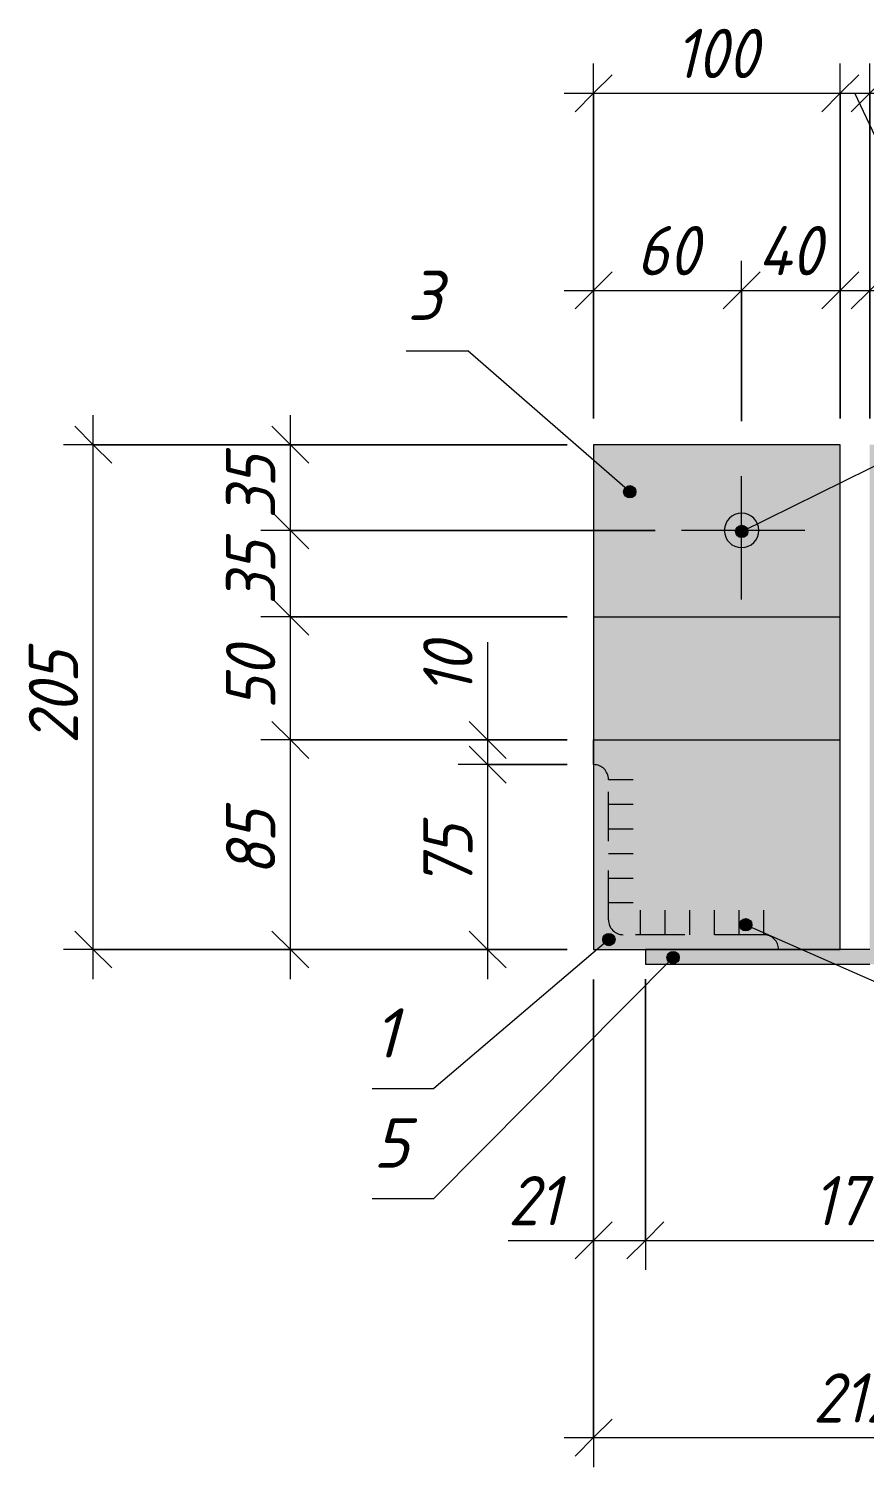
# Model space of a CAD drawing. Header units: millimetres. Extents: x -508 to 38670, y -99 to 8560.
# Drawn here: x 17299 to 17638, y 2648 to 3232 of the extents above; entities that cross this region are included whole.
import ezdxf

# ---------------------------------------------------------------- set-up
doc = ezdxf.new("R2010")
doc.units = ezdxf.units.MM
for name, pattern in [('200_ШТРИХ_ш1п0_6_', [32, 20, -12]), ('50_200_ШТРИХ_1Т_ш5_п1_п1_', [70, 50, -10, 0, -10]), ('IMPORT-Невидимая', [39.122222, 28.222222, -10.9])]:
    doc.linetypes.add(name, pattern=pattern)
for name, color, linetype, lineweight in [('A-ANNO-DIMS', 7, 'Continuous', 9), ('A-ANNO-DIMS-10', 7, 'Continuous', 9), ('A-ANNO-NOTE', 7, 'Continuous', 9), ('A-DETL', 7, 'Continuous', 9), ('A-DETL-2', 7, '200_ШТРИХ_ш1п0_6_', 5), ('A-DETL-4', 7, '50_200_ШТРИХ_1Т_ш5_п1_п1_', 5), ('A-DETL-5', 7, 'IMPORT-Невидимая', 5)]:
    doc.layers.add(name, color=color, linetype=linetype, lineweight=lineweight)
doc.layers.add('A-DETL-GENF-2', color=7, linetype='Continuous', lineweight=9, true_color=0xffffff)
doc.styles.add('ISOCPEUR_I_2', font='isocpeui.ttf', dxfattribs={"width": 0.9, "height": 20})
doc.styles.add('ISOCPEUR_I_4', font='isocpeui.ttf', dxfattribs={"height": 20})
doc.dimstyles.new('ISO-2_0_0_9К_СРЕДНИЙ_1', dxfattribs={"dimscale": 304.8, "dimtxt": 19.919624, "dimasz": 0.049213, "dimexe": 0.03937, "dimexo": 0, "dimgap": 0, "dimtad": 1, "dimdec": 0, "dimzin": 0, "dimdsep": 46, "dimtxsty": 'ISOCPEUR_I_2', "dimblk1": 'OBLIQUE', "dimblk2": 'OBLIQUE', "dimsah": 1, "dimcen": 0.09, "dimdle": 0.03937, "dimazin": 0, "dimtfac": 1, "dimtdec": 4, "dimtix": 1, "dimtmove": 0, "dimatfit": 3, "dimfxl": 1, "dimtvp": 1, "dimtolj": 1, "dimtzin": 0, "dimarcsym": 2})
doc.dimstyles.new('ISO-2_0_0_9К_СРЕДНИЙ_2', dxfattribs={"dimscale": 304.8, "dimtxt": 19.919624, "dimasz": 0.049213, "dimexe": 0.03937, "dimexo": 0, "dimgap": 0, "dimtad": 1, "dimdec": 0, "dimzin": 0, "dimdsep": 46, "dimtxsty": 'ISOCPEUR_I_2', "dimblk1": 'OBLIQUE', "dimblk2": 'OBLIQUE', "dimsah": 1, "dimcen": 0.09, "dimdle": 0.03937, "dimazin": 0, "dimtfac": 1, "dimtdec": 4, "dimtix": 1, "dimtmove": 1, "dimatfit": 3, "dimfxl": 1, "dimtvp": 1, "dimtolj": 1, "dimtzin": 0, "dimarcsym": 2})

# ---------------------------------------------------------------- blocks, each defined once
blk = doc.blocks.new('DIMBLOCK341-АР1_Фахверк из 2-х уголков Ф-18_2_Узлы 2 эт_ копия 1')
at = {"layer": 'A-ANNO-DIMS-10'}
for p, q in [((17528.59, 3073.76), (17528.59, 3137.66)), ((17588.59, 3072.6), (17588.59, 3137.66)), ((17516.59, 3125.66), (17588.59, 3125.66)), ((17528.59, 3125.66), (17528.59, 3073.76)), ((17588.59, 3125.66), (17588.59, 3072.6))]:
    blk.add_line(p, q, dxfattribs=at)
at = {"layer": 'A-ANNO-DIMS-10', "lineweight": 20}
for p, q in [((17528.59, 3125.66), (17536.09, 3133.16)), ((17588.59, 3125.66), (17596.09, 3133.16)), ((17528.59, 3125.66), (17521.09, 3118.16)), ((17588.59, 3125.66), (17581.09, 3118.16))]:
    blk.add_line(p, q, dxfattribs=at)
at = {"layer": 'A-ANNO-DIMS-10', "color": 0, "insert": (17545.94, 3151.79), "char_height": 20, "width": 30.3391, "attachment_point": 1, "line_spacing_factor": 1.149209, "style": 'ISOCPEUR_I_2'}
blk.add_mtext('60', dxfattribs=at)
blk = doc.blocks.new('_Oblique')
at = {"color": 0, "linetype": 'ByBlock', "lineweight": -2}
blk.add_line((-0.5, -0.5), (0.5, 0.5), dxfattribs=at)
blk = doc.blocks.new('DIMBLOCK342-АР1_Фахверк из 2-х уголков Ф-18_2_Узлы 2 эт_ копия 1')
at = {"layer": 'A-ANNO-DIMS-10'}
for p, q in [((17588.59, 3072.6), (17588.59, 3137.66)), ((17628.59, 3073.76), (17628.59, 3137.66)), ((17588.59, 3125.66), (17640.59, 3125.66)), ((17588.59, 3125.66), (17588.59, 3072.6)), ((17628.59, 3125.66), (17628.59, 3073.76))]:
    blk.add_line(p, q, dxfattribs=at)
at = {"layer": 'A-ANNO-DIMS-10', "lineweight": 20}
for p, q in [((17588.59, 3125.66), (17596.09, 3133.16)), ((17628.59, 3125.66), (17636.09, 3133.16)), ((17588.59, 3125.66), (17581.09, 3118.16)), ((17628.59, 3125.66), (17621.09, 3118.16))]:
    blk.add_line(p, q, dxfattribs=at)
at = {"layer": 'A-ANNO-DIMS-10', "color": 0, "insert": (17595.18, 3151.79), "char_height": 20, "width": 32.1779, "attachment_point": 1, "line_spacing_factor": 1.149209, "style": 'ISOCPEUR_I_2'}
blk.add_mtext('40', dxfattribs=at)
blk = doc.blocks.new('DIMBLOCK345-АР1_Фахверк из 2-х уголков Ф-18_2_Узлы 2 эт_ копия 1')
at = {"layer": 'A-ANNO-DIMS-10'}
for p, q in [((17528.59, 2846.1), (17528.59, 2728.3)), ((17528.59, 2740.3), (17528.59, 2846.1)), ((17549.59, 2846.25), (17549.59, 2728.3)), ((17549.59, 2740.3), (17549.59, 2846.25)), ((17493.88, 2740.3), (17515.33, 2740.3)), ((17515.33, 2740.3), (17539.09, 2740.3)), ((17516.59, 2740.3), (17549.59, 2740.3))]:
    blk.add_line(p, q, dxfattribs=at)
at = {"layer": 'A-ANNO-DIMS-10', "lineweight": 20}
for p, q in [((17528.59, 2740.3), (17536.09, 2747.8)), ((17549.59, 2740.3), (17557.09, 2747.8)), ((17528.59, 2740.3), (17521.09, 2732.8)), ((17549.59, 2740.3), (17542.09, 2732.8))]:
    blk.add_line(p, q, dxfattribs=at)
at = {"layer": 'A-ANNO-DIMS-10', "color": 0, "insert": (17493.88, 2766.42), "char_height": 20, "width": 25.7423, "attachment_point": 1, "line_spacing_factor": 1.149209, "style": 'ISOCPEUR_I_2'}
blk.add_mtext('21', dxfattribs=at)
blk = doc.blocks.new('DIMBLOCK346-АР1_Фахверк из 2-х уголков Ф-18_2_Узлы 2 эт_ копия 1')
at = {"layer": 'A-ANNO-DIMS-10'}
for p, q in [((17549.59, 2846.25), (17549.59, 2728.3)), ((17549.59, 2740.3), (17549.59, 2846.25)), ((17719.59, 2846.25), (17719.59, 2728.3)), ((17719.59, 2740.3), (17719.59, 2846.25)), ((17549.59, 2740.3), (17719.59, 2740.3))]:
    blk.add_line(p, q, dxfattribs=at)
at = {"layer": 'A-ANNO-DIMS-10', "lineweight": 20}
for p, q in [((17549.59, 2740.3), (17557.09, 2747.8)), ((17719.59, 2740.3), (17727.09, 2747.8)), ((17549.59, 2740.3), (17542.09, 2732.8)), ((17719.59, 2740.3), (17712.09, 2732.8))]:
    blk.add_line(p, q, dxfattribs=at)
at = {"layer": 'A-ANNO-DIMS-10', "color": 0, "insert": (17617.54, 2766.42), "char_height": 20, "width": 40.9118, "attachment_point": 1, "line_spacing_factor": 1.149209, "style": 'ISOCPEUR_I_2'}
blk.add_mtext('170', dxfattribs=at)
blk = doc.blocks.new('DIMBLOCK348-АР1_Фахверк из 2-х уголков Ф-18_2_Узлы 2 эт_ копия 1')
at = {"layer": 'A-ANNO-DIMS-10'}
for p, q in [((17528.59, 3073.76), (17528.59, 3217.66)), ((17628.59, 3073.76), (17628.59, 3217.66)), ((17516.59, 3205.66), (17628.59, 3205.66)), ((17528.59, 3205.66), (17528.59, 3073.76)), ((17628.59, 3205.66), (17628.59, 3073.76))]:
    blk.add_line(p, q, dxfattribs=at)
at = {"layer": 'A-ANNO-DIMS-10', "lineweight": 20}
for p, q in [((17528.59, 3205.66), (17536.09, 3213.16)), ((17628.59, 3205.66), (17636.09, 3213.16)), ((17528.59, 3205.66), (17521.09, 3198.16)), ((17628.59, 3205.66), (17621.09, 3198.16))]:
    blk.add_line(p, q, dxfattribs=at)
at = {"layer": 'A-ANNO-DIMS-10', "color": 0, "insert": (17561.54, 3231.79), "char_height": 20, "width": 40.9118, "attachment_point": 1, "line_spacing_factor": 1.149209, "style": 'ISOCPEUR_I_2'}
blk.add_mtext('100', dxfattribs=at)
blk = doc.blocks.new('DIMBLOCK349-АР1_Фахверк из 2-х уголков Ф-18_2_Узлы 2 эт_ копия 1')
at = {"layer": 'A-ANNO-DIMS-10'}
for p, q in [((17628.59, 3073.76), (17628.59, 3217.66)), ((17640.59, 3073.76), (17640.59, 3217.66)), ((17628.59, 3205.66), (17640.59, 3205.66)), ((17628.59, 3205.66), (17628.59, 3073.76)), ((17652.92, 3166.61), (17634.59, 3205.66)), ((17640.59, 3205.66), (17640.59, 3073.76)), ((17674.37, 3166.61), (17652.92, 3166.61))]:
    blk.add_line(p, q, dxfattribs=at)
at = {"layer": 'A-ANNO-DIMS-10', "lineweight": 20}
for p, q in [((17628.59, 3205.66), (17636.09, 3213.16)), ((17640.59, 3205.66), (17648.09, 3213.16)), ((17628.59, 3205.66), (17621.09, 3198.16)), ((17640.59, 3205.66), (17633.09, 3198.16))]:
    blk.add_line(p, q, dxfattribs=at)
at = {"layer": 'A-ANNO-DIMS-10', "color": 0, "insert": (17652.92, 3192.74), "char_height": 20, "width": 25.7423, "attachment_point": 1, "line_spacing_factor": 1.149209, "style": 'ISOCPEUR_I_2'}
blk.add_mtext('12', dxfattribs=at)
blk = doc.blocks.new('DIMBLOCK350-АР1_Фахверк из 2-х уголков Ф-18_2_Узлы 2 эт_ копия 1')
at = {"layer": 'A-ANNO-DIMS-10'}
for p, q in [((17640.59, 3073.76), (17640.59, 3217.66)), ((17740.59, 3073.76), (17740.59, 3217.66)), ((17640.59, 3205.66), (17752.59, 3205.66)), ((17640.59, 3205.66), (17640.59, 3073.76)), ((17740.59, 3205.66), (17740.59, 3073.76))]:
    blk.add_line(p, q, dxfattribs=at)
at = {"layer": 'A-ANNO-DIMS-10', "lineweight": 20}
for p, q in [((17640.59, 3205.66), (17648.09, 3213.16)), ((17740.59, 3205.66), (17748.09, 3213.16)), ((17640.59, 3205.66), (17633.09, 3198.16)), ((17740.59, 3205.66), (17733.09, 3198.16))]:
    blk.add_line(p, q, dxfattribs=at)
at = {"layer": 'A-ANNO-DIMS-10', "color": 0, "insert": (17673.54, 3231.79), "char_height": 20, "width": 40.9118, "attachment_point": 1, "line_spacing_factor": 1.149209, "style": 'ISOCPEUR_I_2'}
blk.add_mtext('100', dxfattribs=at)
blk = doc.blocks.new('DIMBLOCK351-АР1_Фахверк из 2-х уголков Ф-18_2_Узлы 2 эт_ копия 1')
at = {"layer": 'A-ANNO-DIMS-10'}
for p, q in [((17485.59, 2983), (17485.59, 2961.54)), ((17485.59, 2961.54), (17485.59, 2938.31)), ((17485.59, 2955.31), (17485.59, 2933.31)), ((17517.89, 2943.31), (17473.59, 2943.31)), ((17485.59, 2943.31), (17517.89, 2943.31)), ((17517.89, 2933.31), (17473.59, 2933.31)), ((17485.59, 2933.31), (17517.89, 2933.31))]:
    blk.add_line(p, q, dxfattribs=at)
at = {"layer": 'A-ANNO-DIMS-10', "lineweight": 20}
for p, q in [((17485.59, 2943.31), (17478.09, 2950.81)), ((17485.59, 2943.31), (17493.09, 2935.81)), ((17485.59, 2933.31), (17478.09, 2940.81)), ((17485.59, 2933.31), (17493.09, 2925.81))]:
    blk.add_line(p, q, dxfattribs=at)
at = {"layer": 'A-ANNO-DIMS-10', "color": 0, "insert": (17459.46, 2961.54), "char_height": 20, "width": 25.7423, "attachment_point": 1, "rotation": 90, "line_spacing_factor": 1.149209, "style": 'ISOCPEUR_I_2'}
blk.add_mtext('10', dxfattribs=at)
blk = doc.blocks.new('DIMBLOCK352-АР1_Фахверк из 2-х уголков Ф-18_2_Узлы 2 эт_ копия 1')
at = {"layer": 'A-ANNO-DIMS-10', "lineweight": 20}
for p, q in [((17485.59, 2933.31), (17478.09, 2940.81)), ((17485.59, 2933.31), (17493.09, 2925.81)), ((17485.59, 2858.31), (17478.09, 2865.81)), ((17485.59, 2858.31), (17493.09, 2850.81))]:
    blk.add_line(p, q, dxfattribs=at)
at = {"layer": 'A-ANNO-DIMS-10'}
for p, q in [((17517.89, 2933.31), (17473.59, 2933.31)), ((17485.59, 2933.31), (17485.59, 2846.31)), ((17485.59, 2933.31), (17517.89, 2933.31)), ((17462.42, 2858.31), (17497.59, 2858.31)), ((17485.59, 2858.31), (17462.42, 2858.31))]:
    blk.add_line(p, q, dxfattribs=at)
at = {"layer": 'A-ANNO-DIMS-10', "color": 0, "insert": (17459.46, 2883.17), "char_height": 20, "width": 30.3391, "attachment_point": 1, "rotation": 90, "line_spacing_factor": 1.149209, "style": 'ISOCPEUR_I_2'}
blk.add_mtext('75', dxfattribs=at)
blk = doc.blocks.new('DIMBLOCK353-АР1_Фахверк из 2-х уголков Ф-18_2_Узлы 2 эт_ копия 1')
at = {"layer": 'A-ANNO-DIMS-10', "lineweight": 20}
for p, q in [((17405.59, 2943.31), (17398.09, 2950.81)), ((17405.59, 2943.31), (17413.09, 2935.81)), ((17405.59, 2858.31), (17398.09, 2865.81)), ((17405.59, 2858.31), (17413.09, 2850.81))]:
    blk.add_line(p, q, dxfattribs=at)
at = {"layer": 'A-ANNO-DIMS-10'}
for p, q in [((17517.89, 2943.31), (17393.59, 2943.31)), ((17405.59, 2846.31), (17405.59, 2943.31)), ((17405.59, 2943.31), (17517.89, 2943.31)), ((17517.89, 2858.31), (17393.59, 2858.31)), ((17405.59, 2858.31), (17517.89, 2858.31))]:
    blk.add_line(p, q, dxfattribs=at)
at = {"layer": 'A-ANNO-DIMS-10', "color": 0, "insert": (17379.46, 2888.17), "char_height": 20, "width": 30.3391, "attachment_point": 1, "rotation": 90, "line_spacing_factor": 1.149209, "style": 'ISOCPEUR_I_2'}
blk.add_mtext('85', dxfattribs=at)
blk = doc.blocks.new('DIMBLOCK354-АР1_Фахверк из 2-х уголков Ф-18_2_Узлы 2 эт_ копия 1')
at = {"layer": 'A-ANNO-DIMS-10', "lineweight": 20}
for p, q in [((17405.59, 2993.31), (17398.09, 3000.81)), ((17405.59, 2993.31), (17413.09, 2985.81)), ((17405.59, 2943.31), (17398.09, 2950.81)), ((17405.59, 2943.31), (17413.09, 2935.81))]:
    blk.add_line(p, q, dxfattribs=at)
at = {"layer": 'A-ANNO-DIMS-10'}
for p, q in [((17517.89, 2993.31), (17393.59, 2993.31)), ((17405.59, 2943.31), (17405.59, 2993.31)), ((17405.59, 2993.31), (17517.89, 2993.31)), ((17517.89, 2943.31), (17393.59, 2943.31)), ((17405.59, 2943.31), (17517.89, 2943.31))]:
    blk.add_line(p, q, dxfattribs=at)
at = {"layer": 'A-ANNO-DIMS-10', "color": 0, "insert": (17379.46, 2955.67), "char_height": 20, "width": 30.3391, "attachment_point": 1, "rotation": 90, "line_spacing_factor": 1.149209, "style": 'ISOCPEUR_I_2'}
blk.add_mtext('50', dxfattribs=at)
blk = doc.blocks.new('DIMBLOCK355-АР1_Фахверк из 2-х уголков Ф-18_2_Узлы 2 эт_ копия 1')
at = {"layer": 'A-ANNO-DIMS-10', "lineweight": 20}
for p, q in [((17405.59, 3028.31), (17398.09, 3035.81)), ((17405.59, 3028.31), (17413.09, 3020.81)), ((17405.59, 2993.31), (17398.09, 3000.81)), ((17405.59, 2993.31), (17413.09, 2985.81))]:
    blk.add_line(p, q, dxfattribs=at)
at = {"layer": 'A-ANNO-DIMS-10'}
for p, q in [((17553.51, 3028.31), (17393.59, 3028.31)), ((17405.59, 2993.31), (17405.59, 3028.31)), ((17405.59, 3028.31), (17553.51, 3028.31)), ((17517.89, 2993.31), (17393.59, 2993.31)), ((17405.59, 2993.31), (17517.89, 2993.31))]:
    blk.add_line(p, q, dxfattribs=at)
at = {"layer": 'A-ANNO-DIMS-10', "color": 0, "insert": (17379.46, 2998.17), "char_height": 20, "width": 30.3391, "attachment_point": 1, "rotation": 90, "line_spacing_factor": 1.149209, "style": 'ISOCPEUR_I_2'}
blk.add_mtext('35', dxfattribs=at)
blk = doc.blocks.new('DIMBLOCK356-АР1_Фахверк из 2-х уголков Ф-18_2_Узлы 2 эт_ копия 1')
at = {"layer": 'A-ANNO-DIMS-10'}
for p, q in [((17405.59, 3028.31), (17405.59, 3075.06)), ((17517.89, 3063.06), (17393.59, 3063.06)), ((17405.59, 3063.06), (17517.89, 3063.06)), ((17553.51, 3028.31), (17393.59, 3028.31)), ((17405.59, 3028.31), (17553.51, 3028.31))]:
    blk.add_line(p, q, dxfattribs=at)
at = {"layer": 'A-ANNO-DIMS-10', "lineweight": 20}
for p, q in [((17405.59, 3063.06), (17398.09, 3070.56)), ((17405.59, 3063.06), (17413.09, 3055.56)), ((17405.59, 3028.31), (17398.09, 3035.81)), ((17405.59, 3028.31), (17413.09, 3020.81))]:
    blk.add_line(p, q, dxfattribs=at)
at = {"layer": 'A-ANNO-DIMS-10', "color": 0, "insert": (17379.46, 3033.04), "char_height": 20, "width": 30.3391, "attachment_point": 1, "rotation": 90, "line_spacing_factor": 1.149209, "style": 'ISOCPEUR_I_2'}
blk.add_mtext('35', dxfattribs=at)
blk = doc.blocks.new('DIMBLOCK357-АР1_Фахверк из 2-х уголков Ф-18_2_Узлы 2 эт_ копия 1')
at = {"layer": 'A-ANNO-DIMS-10'}
for p, q in [((17325.59, 2846.31), (17325.59, 3075.06)), ((17517.89, 3063.06), (17313.59, 3063.06)), ((17325.59, 3063.06), (17517.89, 3063.06)), ((17517.89, 2858.31), (17313.59, 2858.31)), ((17325.59, 2858.31), (17517.89, 2858.31))]:
    blk.add_line(p, q, dxfattribs=at)
at = {"layer": 'A-ANNO-DIMS-10', "lineweight": 20}
for p, q in [((17325.59, 3063.06), (17318.09, 3070.56)), ((17325.59, 3063.06), (17333.09, 3055.56)), ((17325.59, 2858.31), (17318.09, 2865.81)), ((17325.59, 2858.31), (17333.09, 2850.81))]:
    blk.add_line(p, q, dxfattribs=at)
at = {"layer": 'A-ANNO-DIMS-10', "color": 0, "insert": (17299.46, 2941.72), "char_height": 20, "width": 45.5087, "attachment_point": 1, "rotation": 90, "line_spacing_factor": 1.149209, "style": 'ISOCPEUR_I_2'}
blk.add_mtext('205', dxfattribs=at)
blk = doc.blocks.new('_AT__Текстовая выноска1 - _AT__Текстовая выноска-30601245-АР1_Фахверк из 2-х уголков Ф-18_2_Узлы 2 эт_ копия 1')
at = {"layer": 'A-ANNO-NOTE'}
blk.add_line((0, 0), (2.5, 0), dxfattribs=at)
blk = doc.blocks.new('DIMBLOCK363-АР1_Фахверк из 2-х уголков Ф-18_2_Узлы 2 эт_ копия 1')
at = {"layer": 'A-ANNO-DIMS-10'}
for p, q in [((17740.59, 2847.62), (17740.59, 2648.3)), ((17740.59, 2660.3), (17740.59, 2847.62)), ((17528.59, 2846.1), (17528.59, 2648.3)), ((17528.59, 2660.3), (17528.59, 2846.1)), ((17516.59, 2660.3), (17752.59, 2660.3))]:
    blk.add_line(p, q, dxfattribs=at)
at = {"layer": 'A-ANNO-DIMS-10', "lineweight": 20}
for p, q in [((17528.59, 2660.3), (17536.09, 2667.8)), ((17740.59, 2660.3), (17748.09, 2667.8)), ((17528.59, 2660.3), (17521.09, 2652.8)), ((17740.59, 2660.3), (17733.09, 2652.8))]:
    blk.add_line(p, q, dxfattribs=at)
at = {"layer": 'A-ANNO-DIMS-10', "color": 0, "insert": (17617.54, 2686.42), "char_height": 20, "width": 40.9118, "attachment_point": 1, "line_spacing_factor": 1.149209, "style": 'ISOCPEUR_I_2'}
blk.add_mtext('212', dxfattribs=at)
blk = doc.blocks.new('DIMBLOCK364-АР1_Фахверк из 2-х уголков Ф-18_2_Узлы 2 эт_ копия 1')
at = {"layer": 'A-ANNO-DIMS-10'}
for p, q in [((17640.59, 3073.76), (17640.59, 3137.66)), ((17680.59, 3072.6), (17680.59, 3137.66)), ((17628.59, 3125.66), (17680.59, 3125.66)), ((17640.59, 3125.66), (17640.59, 3073.76)), ((17680.59, 3125.66), (17680.59, 3072.6))]:
    blk.add_line(p, q, dxfattribs=at)
at = {"layer": 'A-ANNO-DIMS-10', "lineweight": 20}
for p, q in [((17640.59, 3125.66), (17648.09, 3133.16)), ((17680.59, 3125.66), (17688.09, 3133.16)), ((17640.59, 3125.66), (17633.09, 3118.16)), ((17680.59, 3125.66), (17673.09, 3118.16))]:
    blk.add_line(p, q, dxfattribs=at)
at = {"layer": 'A-ANNO-DIMS-10', "color": 0, "insert": (17647.18, 3151.79), "char_height": 20, "width": 32.1779, "attachment_point": 1, "line_spacing_factor": 1.149209, "style": 'ISOCPEUR_I_2'}
blk.add_mtext('40', dxfattribs=at)

msp = doc.modelspace()

# ---------------------------------------------------------------- hatches: boundary and pattern name
at = {"layer": 'A-ANNO-NOTE'}
h = msp.add_hatch(color=256, dxfattribs=at)
edge = h.paths.add_edge_path(flags=0)
edge.add_arc((17543.24, 3043.99), 2.5, 0, 360)
h = msp.add_hatch(color=256, dxfattribs=at)
edge = h.paths.add_edge_path(flags=0)
edge.add_arc((17588.64, 3027.91), 2.5, 0, 360)
h = msp.add_hatch(color=256, dxfattribs=at)
edge = h.paths.add_edge_path(flags=0)
edge.add_arc((17590.26, 2868.36), 2.5, 0, 360)
h = msp.add_hatch(color=256, dxfattribs=at)
edge = h.paths.add_edge_path(flags=0)
edge.add_arc((17534.76, 2862.35), 2.5, 0, 360)
h = msp.add_hatch(color=256, dxfattribs=at)
edge = h.paths.add_edge_path(flags=0)
edge.add_arc((17560.81, 2855.02), 2.5, 0, 360)
at = {"layer": 'A-DETL-GENF-2'}
h = msp.add_hatch(color=256, dxfattribs=at)
h.paths.add_polyline_path([(17649.19, 2858.31), (17665.59, 2858.31), (17665.79, 2859.86), (17666.39, 2861.31), (17667.34, 2862.55), (17668.59, 2863.51), (17670.03, 2864.11), (17671.59, 2864.31), (17728.59, 2864.31), (17730.14, 2864.52), (17731.59, 2865.11), (17732.83, 2866.07), (17733.78, 2867.31), (17734.38, 2868.76), (17734.59, 2870.6), (17734.59, 2927.31), (17734.79, 2928.86), (17735.39, 2930.31), (17736.34, 2931.55), (17737.59, 2932.51), (17739.03, 2933.11), (17740.59, 2933.31), (17740.59, 3063.06), (17640.59, 3063.06), (17640.59, 2858.31), (17648.87, 2858.31)], flags=0)
h.paths.add_polyline_path([(17603.59, 2858.31), (17628.59, 2858.31), (17628.59, 3063.06), (17528.59, 3063.06), (17528.59, 2933.31), (17530.14, 2933.11), (17531.59, 2932.51), (17532.83, 2931.55), (17533.78, 2930.31), (17534.38, 2928.86), (17534.59, 2927.31), (17534.59, 2870.31), (17534.79, 2868.76), (17535.39, 2867.31), (17536.34, 2866.07), (17537.59, 2865.11), (17539.03, 2864.52), (17540.59, 2864.31), (17597.59, 2864.31), (17599.14, 2864.11), (17600.59, 2863.51), (17601.83, 2862.55), (17602.78, 2861.31), (17603.38, 2859.86)], flags=0)
h.paths.add_polyline_path([(17680.59, 3021.31), (17678.77, 3021.55), (17677.09, 3022.25), (17675.64, 3023.36), (17674.52, 3024.81), (17673.82, 3026.5), (17673.59, 3028.31), (17673.82, 3030.12), (17674.52, 3031.81), (17675.64, 3033.26), (17677.09, 3034.37), (17678.77, 3035.07), (17680.59, 3035.31), (17682.4, 3035.07), (17684.09, 3034.37), (17685.54, 3033.26), (17686.65, 3031.81), (17687.35, 3030.12), (17687.59, 3028.31), (17687.35, 3026.5), (17686.65, 3024.81), (17685.54, 3023.36), (17684.09, 3022.25), (17682.4, 3021.55)], flags=0)
h.paths.add_polyline_path([(17588.59, 3021.31), (17586.77, 3021.55), (17585.09, 3022.25), (17583.64, 3023.36), (17582.52, 3024.81), (17581.82, 3026.5), (17581.59, 3028.31), (17581.82, 3030.12), (17582.52, 3031.81), (17583.64, 3033.26), (17585.09, 3034.37), (17586.77, 3035.07), (17588.59, 3035.31), (17590.4, 3035.07), (17592.09, 3034.37), (17593.54, 3033.26), (17594.65, 3031.81), (17595.35, 3030.12), (17595.59, 3028.31), (17595.35, 3026.5), (17594.65, 3024.81), (17593.54, 3023.36), (17592.09, 3022.25), (17590.4, 3021.55)], flags=0)
for points in [[(17588.59, 3021.31), (17590.4, 3021.55), (17592.09, 3022.25), (17593.54, 3023.36), (17594.65, 3024.81), (17595.35, 3026.5), (17595.59, 3028.31), (17595.35, 3030.12), (17594.65, 3031.81), (17593.54, 3033.26), (17592.09, 3034.37), (17590.4, 3035.07), (17588.59, 3035.31), (17586.77, 3035.07), (17585.09, 3034.37), (17583.64, 3033.26), (17582.52, 3031.81), (17581.82, 3030.12), (17581.59, 3028.31), (17581.82, 3026.5), (17582.52, 3024.81), (17583.64, 3023.36), (17585.09, 3022.25), (17586.77, 3021.55)], [(17536.34, 2858.31), (17603.59, 2858.31), (17603.38, 2859.86), (17602.78, 2861.31), (17601.83, 2862.55), (17600.59, 2863.51), (17599.14, 2864.11), (17597.59, 2864.31), (17540.59, 2864.31), (17539.03, 2864.52), (17537.59, 2865.11), (17536.34, 2866.07), (17535.39, 2867.31), (17534.79, 2868.76), (17534.59, 2870.31), (17534.59, 2927.31), (17534.38, 2928.86), (17533.78, 2930.31), (17532.83, 2931.55), (17531.59, 2932.51), (17530.14, 2933.11), (17528.59, 2933.31), (17528.59, 2858.31), (17535.73, 2858.31)], [(17666.39, 2852.31), (17719.59, 2852.31), (17719.59, 2858.31), (17549.59, 2858.31), (17549.59, 2852.31), (17665.59, 2852.31)]]:
    msp.add_hatch(color=256, dxfattribs=at).paths.add_polyline_path(points, flags=0)

# ---------------------------------------------------------------- linework, layer by layer
at = {"layer": 'A-ANNO-NOTE'}
for p, q in [((17588.64, 3027.91), (17816.59, 3140.34)), ((17543.24, 3043.99), (17477.58, 3101.12)), ((17590.26, 2868.36), (17841.59, 2757.29)), ((17534.76, 2862.35), (17463.74, 2801.92)), ((17560.81, 2855.02), (17463.74, 2757.29))]:
    msp.add_line(p, q, dxfattribs=at)
for centre in [(17543.24, 3043.99), (17588.64, 3027.91), (17590.26, 2868.36), (17534.76, 2862.35), (17560.81, 2855.02)]:
    msp.add_circle(centre, 2.5, dxfattribs=at)
at = {"layer": 'A-DETL'}
for p, q in [((17628.59, 3063.06), (17528.59, 3063.06)), ((17528.59, 3063.06), (17528.59, 2858.31)), ((17628.59, 2858.31), (17628.59, 3063.06)), ((17528.59, 2993.31), (17628.59, 2993.31)), ((17528.59, 2943.31), (17628.59, 2943.31)), ((17528.59, 2858.31), (17628.59, 2858.31)), ((17640.59, 2858.31), (17549.59, 2858.31)), ((17549.59, 2858.31), (17549.59, 2852.31)), ((17549.59, 2852.31), (17640.59, 2852.31))]:
    msp.add_line(p, q, dxfattribs=at)
for start, end in [(90, 270), (270, 90)]:
    msp.add_arc((17588.59, 3028.31), 7, start, end, dxfattribs=at)
at = {"layer": 'A-DETL-2'}
for p, q in [((17528.59, 2933.31), (17528.59, 2858.31)), ((17534.59, 2870.31), (17534.59, 2927.31)), ((17534.59, 2927.31), (17544.59, 2927.31)), ((17534.59, 2917.31), (17544.59, 2917.31)), ((17534.59, 2907.31), (17544.59, 2907.31)), ((17534.59, 2897.31), (17544.59, 2897.31)), ((17534.59, 2887.31), (17544.59, 2887.31)), ((17534.59, 2877.31), (17544.59, 2877.31)), ((17547.59, 2864.31), (17547.59, 2874.31)), ((17557.59, 2864.31), (17557.59, 2874.31)), ((17567.59, 2864.31), (17567.59, 2874.31)), ((17577.59, 2864.31), (17577.59, 2874.31)), ((17587.59, 2864.31), (17587.59, 2874.31)), ((17597.59, 2864.31), (17597.59, 2874.31)), ((17597.59, 2864.31), (17540.59, 2864.31)), ((17528.59, 2858.31), (17549.59, 2858.31))]:
    msp.add_line(p, q, dxfattribs=at)
for centre, start, end in [((17528.59, 2927.31), 0, 90), ((17540.59, 2870.31), 180, 270), ((17597.59, 2858.31), 360, 90)]:
    msp.add_arc(centre, 6, start, end, dxfattribs=at)
at = {"layer": 'A-DETL-4'}
for p, q in [((17588.59, 3000.31), (17588.59, 3055.31)), ((17614.2, 3028.31), (17564.2, 3028.31))]:
    msp.add_line(p, q, dxfattribs=at)
at = {"layer": 'A-DETL-5'}
msp.add_line((17528.59, 2933.31), (17528.59, 2943.31), dxfattribs=at)

# ---------------------------------------------------------------- block references
at = {"layer": 'A-ANNO-NOTE', "xscale": 10, "yscale": 10, "zscale": 10}
for p in [(17452.58, 3101.12), (17438.74, 2801.92), (17438.74, 2757.29)]:
    msp.add_blockref('_AT__Текстовая выноска1 - _AT__Текстовая выноска-30601245-АР1_Фахверк из 2-х уголков Ф-18_2_Узлы 2 эт_ копия 1', p, dxfattribs=at)

# ---------------------------------------------------------------- texts
at = {"layer": 'A-ANNO-NOTE', "char_height": 20, "attachment_point": 1, "style": 'ISOCPEUR_I_4'}
for s, insert, width in [('\\fISOCPEUR|b0|i1|c204|p34|;3', (17452.99, 3133.65), 17.6371), ('\\fISOCPEUR|b0|i1|c204|p34|;1', (17439.15, 2834.45), 12.827), ('\\fISOCPEUR|b0|i1|c204|p34|;5', (17439.15, 2789.81), 17.6371)]:
    msp.add_mtext(s, dxfattribs=dict(at, insert=insert, width=width))

# ---------------------------------------------------------------- dimensions: what is measured, and where the dimension line sits
at = {"layer": 'A-ANNO-DIMS'}
for base, p1, p2, override, picture, middle in [((17628.59, 3205.66), (17528.59, 3073.76), (17628.59, 3073.76), {"dimpost": '<>', "dimfxl": 100}, 'DIMBLOCK348-АР1_Фахверк из 2-х уголков Ф-18_2_Узлы 2 эт_ копия 1', (17578.59, 3215.66)), ((17740.59, 3205.66), (17640.59, 3073.76), (17740.59, 3073.76), {"dimpost": '<>', "dimfxl": 100}, 'DIMBLOCK350-АР1_Фахверк из 2-х уголков Ф-18_2_Узлы 2 эт_ копия 1', (17690.59, 3215.66)), ((17588.59, 3125.66), (17528.59, 3073.76), (17588.59, 3072.6), {"dimpost": '<>', "dimfxl": 60.011053}, 'DIMBLOCK341-АР1_Фахверк из 2-х уголков Ф-18_2_Узлы 2 эт_ копия 1', (17558.59, 3135.66)), ((17628.59, 3125.66), (17588.59, 3072.6), (17628.59, 3073.76), {"dimpost": '<>', "dimfxl": 40.016578}, 'DIMBLOCK342-АР1_Фахверк из 2-х уголков Ф-18_2_Узлы 2 эт_ копия 1', (17608.59, 3135.66)), ((17680.59, 3125.66), (17640.59, 3073.76), (17680.59, 3072.6), {"dimpost": '<>', "dimfxl": 40.016578}, 'DIMBLOCK364-АР1_Фахверк из 2-х уголков Ф-18_2_Узлы 2 эт_ копия 1', (17660.59, 3135.66)), ((17740.59, 2660.3), (17528.59, 2846.1), (17740.59, 2847.62), {"dimpost": '<>', "dimfxl": 212.005445}, 'DIMBLOCK363-АР1_Фахверк из 2-х уголков Ф-18_2_Узлы 2 эт_ копия 1', (17634.59, 2670.3)), ((17719.59, 2740.3), (17549.59, 2846.25), (17719.59, 2846.25), {"dimpost": '<>', "dimfxl": 170}, 'DIMBLOCK346-АР1_Фахверк из 2-х уголков Ф-18_2_Узлы 2 эт_ копия 1', (17634.59, 2750.42))]:
    dim = msp.add_linear_dim(base=base, p1=p1, p2=p2, dimstyle='ISO-2_0_0_9К_СРЕДНИЙ_1', override=override, dxfattribs=at)
    dim.commit()
    dim.dimension.update_dxf_attribs({"geometry": picture, "text_midpoint": middle})
for base, p1, p2, override, picture, middle in [((17640.59, 3205.66), (17628.59, 3073.76), (17640.59, 3073.76), {"dimpost": '<>', "dimfxl": 12}, 'DIMBLOCK349-АР1_Фахверк из 2-х уголков Ф-18_2_Узлы 2 эт_ копия 1', (17665.79, 3179.41)), ((17549.59, 2740.3), (17528.59, 2846.1), (17549.59, 2846.25), {"dimpost": '<>', "dimfxl": 21.000592}, 'DIMBLOCK345-АР1_Фахверк из 2-х уголков Ф-18_2_Узлы 2 эт_ копия 1', (17506.75, 2753.09))]:
    dim = msp.add_linear_dim(base=base, p1=p1, p2=p2, dimstyle='ISO-2_0_0_9К_СРЕДНИЙ_2', override=override, dxfattribs=at)
    dim.commit()
    dim.dimension.update_dxf_attribs({"geometry": picture, "text_midpoint": middle, "dimtype": 160})
for base, p1, p2, override, picture, middle in [((17325.59, 3063.06), (17517.89, 2858.31), (17517.89, 3063.06), {"dimpost": '<>', "dimfxl": 204.75}, 'DIMBLOCK357-АР1_Фахверк из 2-х уголков Ф-18_2_Узлы 2 эт_ копия 1', (17315.59, 2960.69)), ((17405.59, 3063.06), (17553.51, 3028.31), (17517.89, 3063.06), {"dimpost": '<>', "dimfxl": 49.758993}, 'DIMBLOCK356-АР1_Фахверк из 2-х уголков Ф-18_2_Узлы 2 эт_ копия 1', (17395.59, 3045.69)), ((17405.59, 3028.31), (17517.89, 2993.31), (17553.51, 3028.31), {"dimpost": '<>', "dimfxl": 49.933905}, 'DIMBLOCK355-АР1_Фахверк из 2-х уголков Ф-18_2_Узлы 2 эт_ копия 1', (17395.59, 3010.81)), ((17405.59, 2993.31), (17517.89, 2943.31), (17517.89, 2993.31), {"dimpost": '<>', "dimfxl": 50}, 'DIMBLOCK354-АР1_Фахверк из 2-х уголков Ф-18_2_Узлы 2 эт_ копия 1', (17395.59, 2968.31)), ((17405.59, 2943.31), (17517.89, 2858.31), (17517.89, 2943.31), {"dimpost": '<>', "dimfxl": 85}, 'DIMBLOCK353-АР1_Фахверк из 2-х уголков Ф-18_2_Узлы 2 эт_ копия 1', (17395.59, 2900.81)), ((17485.59, 2858.31), (17517.89, 2933.31), (17462.42, 2858.31), {"dimpost": '<>', "dimfxl": 93.285551}, 'DIMBLOCK352-АР1_Фахверк из 2-х уголков Ф-18_2_Узлы 2 эт_ копия 1', (17475.46, 2895.81))]:
    dim = msp.add_linear_dim(base=base, p1=p1, p2=p2, angle=90, dimstyle='ISO-2_0_0_9К_СРЕДНИЙ_1', override=override, dxfattribs=at)
    dim.commit()
    dim.dimension.update_dxf_attribs({"geometry": picture, "text_midpoint": middle})
dim = msp.add_linear_dim(base=(17485.59, 2933.31), p1=(17517.89, 2943.31), p2=(17517.89, 2933.31), angle=90, dimstyle='ISO-2_0_0_9К_СРЕДНИЙ_2', override={"dimpost": '<>', "dimfxl": 10}, dxfattribs=at)
dim.commit()
dim.dimension.update_dxf_attribs({"geometry": 'DIMBLOCK351-АР1_Фахверк из 2-х уголков Ф-18_2_Узлы 2 эт_ копия 1', "text_midpoint": (17472.8, 2974.41), "dimtype": 160, "text_rotation": 90})

doc.saveas('drawing.dxf')
